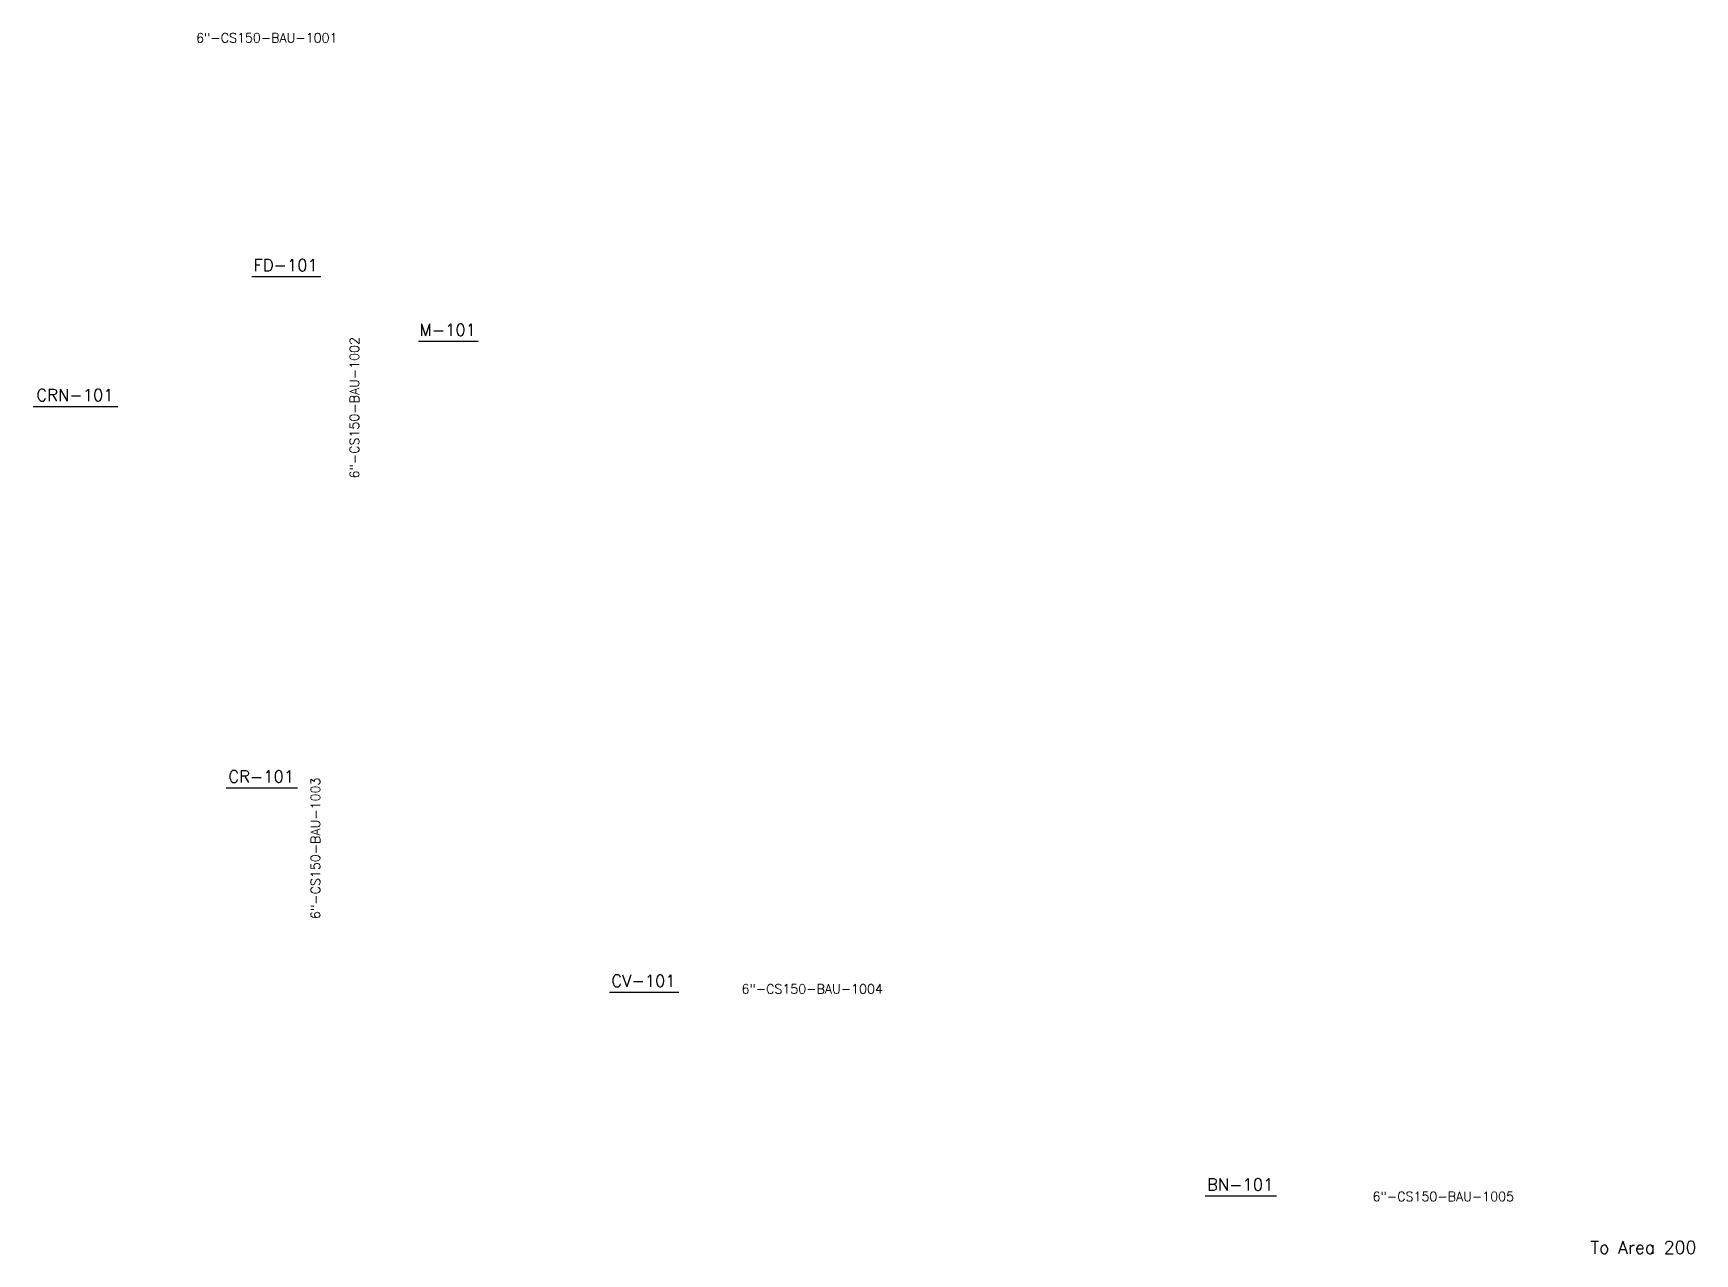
# Model space of a CAD drawing. Header units: inches. Extents: x 3.9 to 26.1, y 3.8 to 20.1.
import ezdxf
from ezdxf.enums import TextEntityAlignment as Align

# ---------------------------------------------------------------- set-up
doc = ezdxf.new("R2010")
doc.units = ezdxf.units.IN
doc.header["$MEASUREMENT"] = 0
doc.layers.get('0').update_dxf_attribs({"color": 250, "lineweight": 13})
doc.layers.add('Text', color=7, linetype='Continuous')
doc.styles.get("Standard").update_dxf_attribs({"font": 'romans.shx', "height": 0.1})

# ---------------------------------------------------------------- blocks, each defined once
blk = doc.blocks.new('*U72')
at = {"color": 0, "linetype": 'ByBlock', "lineweight": -3}
blk.add_line((-0.557, -0.152), (0.573, -0.152), dxfattribs=at)
at = {"color": 0, "linetype": 'ByBlock', "lineweight": -2}
blk.add_attdef('#(Equipment.Tag)', text='', height=0.16, dxfattribs=at).set_placement((0, 0), align=Align.MIDDLE)
blk = doc.blocks.new('*U73')
at = {"color": 0, "linetype": 'ByBlock', "lineweight": -3}
blk.add_line((-0.45, -0.152), (0.467, -0.152), dxfattribs=at)
at = {"color": 0, "linetype": 'ByBlock', "lineweight": -2}
blk.add_attdef('#(Equipment.Tag)', text='', height=0.16, dxfattribs=at).set_placement((0, 0), align=Align.MIDDLE)
blk = doc.blocks.new('*U74')
at = {"color": 0, "linetype": 'ByBlock', "lineweight": -3}
blk.add_line((-0.467, -0.152), (0.483, -0.152), dxfattribs=at)
at = {"color": 0, "linetype": 'ByBlock', "lineweight": -2}
blk.add_attdef('#(Equipment.Tag)', text='', height=0.16, dxfattribs=at).set_placement((0, 0), align=Align.MIDDLE)
blk = doc.blocks.new('*U75')
at = {"color": 0, "linetype": 'ByBlock', "lineweight": -3}
blk.add_line((-0.455, -0.152), (0.471, -0.152), dxfattribs=at)
at = {"color": 0, "linetype": 'ByBlock', "lineweight": -2}
blk.add_attdef('#(Equipment.Tag)', text='', height=0.16, dxfattribs=at).set_placement((0, 0), align=Align.MIDDLE)
blk = doc.blocks.new('Pipeline Tag_block')
at = {"color": 0, "linetype": 'ByBlock', "lineweight": -2}
blk.add_attdef('#(TargetObject.Tag)', text='', height=0.1, dxfattribs=at).set_placement((0, 0), align=Align.MIDDLE_CENTER)
blk = doc.blocks.new('*U76')
at = {"color": 0, "linetype": 'ByBlock', "lineweight": -3}
blk.add_line((-0.389, -0.152), (0.405, -0.152), dxfattribs=at)
at = {"color": 0, "linetype": 'ByBlock', "lineweight": -2}
blk.add_attdef('#(Equipment.Tag)', text='', height=0.16, dxfattribs=at).set_placement((0, 0), align=Align.MIDDLE)

msp = doc.modelspace()

# ---------------------------------------------------------------- block references
at = {"layer": 'Text', "xscale": 1.236069611035478, "yscale": 1.236069611035478, "zscale": 1.236069611035478}
for p, values in [((7.039, 20.058), {'#(TargetObject.Tag)': '6"-CS150-BAU-1001'}), ((14.312, 7.375), {'#(TargetObject.Tag)': '6"-CS150-BAU-1004'}), ((22.728, 4.607), {'#(TargetObject.Tag)': '6"-CS150-BAU-1005'})]:
    msp.add_blockref('Pipeline Tag_block', p, dxfattribs=at).add_auto_attribs(values)
at = {"layer": 'Text'}
for name, p, values in [('*U73', (7.291, 17.027), {'#(Equipment.Tag)': 'FD-101'}), ('*U76', (9.451, 16.164), {'#(Equipment.Tag)': 'M-101'}), ('*U72', (4.481, 15.295), {'#(Equipment.Tag)': 'CRN-101'}), ('*U74', (6.965, 10.208), {'#(Equipment.Tag)': 'CR-101'}), ('*U75', (12.062, 7.484), {'#(Equipment.Tag)': 'CV-101'}), ('*U74', (20.02, 4.767), {'#(Equipment.Tag)': 'BN-101'})]:
    msp.add_blockref(name, p, dxfattribs=at).add_auto_attribs(values)
at = {"layer": 'Text', "xscale": 1.236069611035478, "yscale": 1.236069611035478, "zscale": 1.236069611035478, "rotation": 90}
for p, values in [((8.207, 15.125), {'#(TargetObject.Tag)': '6"-CS150-BAU-1002'}), ((7.688, 9.25), {'#(TargetObject.Tag)': '6"-CS150-BAU-1003'})]:
    msp.add_blockref('Pipeline Tag_block', p, dxfattribs=at).add_auto_attribs(values)

# ---------------------------------------------------------------- texts
at = {"insert": (24.689, 4.013), "char_height": 0.16925, "attachment_point": 1}
msp.add_mtext_dynamic_manual_height_columns('To Area 200', width=1.90165, gutter_width=0.475, heights=[0], dxfattribs=at)

doc.saveas('drawing.dxf')
